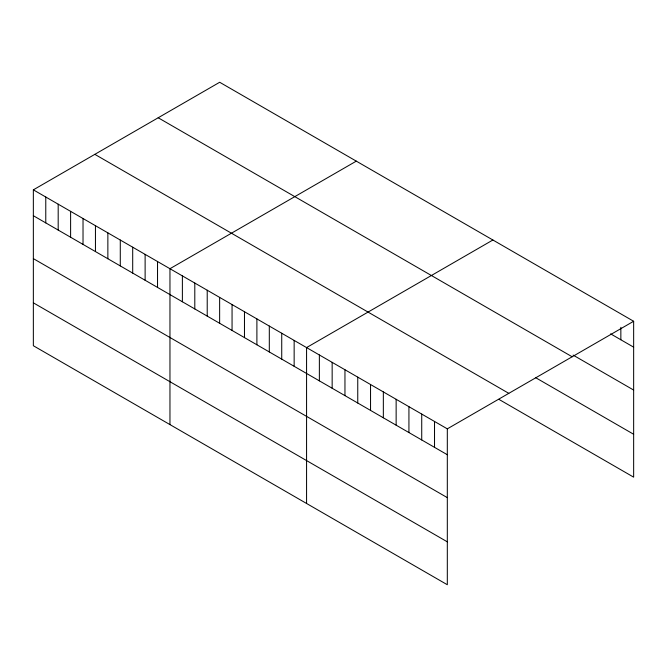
<?xml version="1.0" encoding="UTF-8"?>
<svg xmlns="http://www.w3.org/2000/svg" width="667" height="667" viewBox="0 0 667 667"><rect width="100%" height="100%" fill="white"/><g stroke="black" fill="none" stroke-linecap="round" stroke-linejoin="round"><path stroke-width="1" d="M33.35 189.845L447.315 428.848L447.315 584.734L33.35 345.731L33.35 189.845L219.685 82.266L633.65 321.269L633.65 477.155L498.874 399.341M356.295 161.139L169.96 268.709L169.96 424.604M492.896 240.003L306.57 347.582L306.57 503.477M447.315 428.848L633.65 321.269M610.622 333.859L633.65 347.157M573.086 355.086L633.65 390.053M158.196 117.767L572.161 356.77M535.551 377.622L633.65 434.259M94.839 154.344L508.804 393.347M33.35 215.724L447.315 454.727M33.35 258.629L447.315 497.632M33.35 302.835L447.315 541.837M620.852 327.339L620.852 339.77M434.525 421.461L434.525 447.34M421.727 414.074L421.727 439.953M408.929 406.687L408.929 432.566M396.14 399.3L396.14 425.179M383.342 391.913L383.342 417.792M370.544 384.517L370.544 410.405M357.754 377.13L357.754 403.018M344.956 369.743L344.956 395.631M332.158 362.356L332.158 388.244M319.368 354.969L319.368 380.857M294.147 340.412L294.147 366.3M281.732 333.242L281.732 359.129M269.31 326.071L269.31 351.959M256.895 318.901L256.895 344.789M244.472 311.731L244.472 337.619M232.058 304.561L232.058 330.448M219.635 297.39L219.635 323.278M207.22 290.22L207.22 316.108M194.797 283.05L194.797 308.938M182.383 275.88L182.383 301.767M157.537 261.547L157.537 287.427M145.123 254.377L145.123 280.257M132.7 247.207L132.7 273.086M120.285 240.037L120.285 265.916M107.862 232.866L107.862 258.746M95.448 225.696L95.448 251.576M83.025 218.526L83.025 244.405M70.61 211.356L70.61 237.235M58.187 204.185L58.187 230.065M45.773 197.015L45.773 222.895"/></g></svg>
